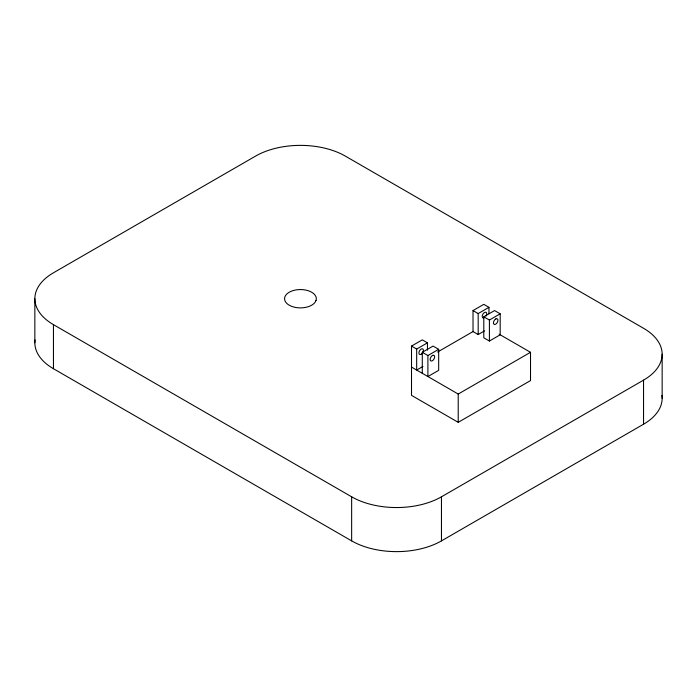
<?xml version="1.0" encoding="UTF-8"?>
<svg xmlns="http://www.w3.org/2000/svg" width="697" height="697" viewBox="0 0 697 697"><rect width="100%" height="100%" fill="white"/><g stroke="black" fill="none" stroke-linecap="round" stroke-linejoin="round"><path stroke-width="1.05" d="M499.13 334.185L530.513 352.307L530.513 380.579L458.217 422.321L411.509 395.356L411.509 346.078L422.286 339.857L427.453 342.837L427.453 350.19M484.485 330.918L478.186 334.551L473.019 331.572L473.019 310.566L483.796 304.345L488.963 307.325L488.963 313.633M411.509 346.078L416.675 349.066L427.453 342.837M473.019 310.566L478.186 313.554L488.963 307.325M422.286 373.304L422.286 352.307L433.064 346.078L438.674 349.319L438.674 370.325L427.897 376.546L427.897 355.548L438.674 349.319M483.796 316.795L494.574 310.566L500.185 313.807L500.185 334.813L489.407 341.033L483.796 337.792L483.796 316.795L489.407 320.036L500.185 313.807M437.611 352.011L473.481 331.302M422.957 366.439L416.675 370.063L416.675 349.066M411.509 367.084L458.217 394.049L530.513 352.307M53.451 324.645L351.645 496.804A63.505 36.671 0 0 0 441.462 496.804L643.549 380.135A63.505 36.671 0 0 0 643.549 328.278L345.355 156.119A63.505 36.671 0 0 0 255.538 156.119L53.451 272.788A63.505 36.671 0 0 0 53.451 324.645L53.451 368.722L351.645 540.881A63.505 36.671 0 0 0 441.462 540.881L643.549 424.212A63.505 36.671 0 0 0 661.958 395.408M422.286 352.307L427.897 355.548M662.15 354.207L662.15 398.283M643.549 380.135L643.549 424.212M489.407 320.036L489.407 341.033M478.186 313.554L478.186 334.551M458.217 394.049L458.217 422.321M441.462 496.804L441.462 540.881M351.645 496.804L351.645 540.881M34.85 298.717L34.85 342.793M53.451 368.722A63.505 36.671 0 0 1 35.042 339.918M483.892 317.945A3.171 1.83 -60 0 1 482.437 315.192A3.171 1.83 -60 0 1 485.765 312.239A3.171 1.83 -60 0 1 486.062 316.029M316.02 300.503L315.114 302.228A15.874 9.166 0 0 1 289.22 305.199A15.874 9.166 0 0 1 294.369 290.248L297.349 289.725A15.874 9.166 0 0 1 316.02 300.503M495.872 318.904L495.288 319.278A3.171 1.83 -60 0 0 493.868 324.149A3.171 1.83 -60 0 0 497.649 321.735A3.171 1.83 -60 0 0 495.872 318.904M432.802 355.348L432.218 355.653A3.171 1.83 -60 0 0 430.432 360.541A3.171 1.83 -60 0 0 434.214 358.589A3.171 1.83 -60 0 0 432.802 355.348M421.746 353.832A3.171 1.83 -60 0 0 422.757 348.909A3.171 1.83 -60 0 0 419.002 352.238A3.171 1.83 -60 0 0 421.746 353.832"/></g></svg>
